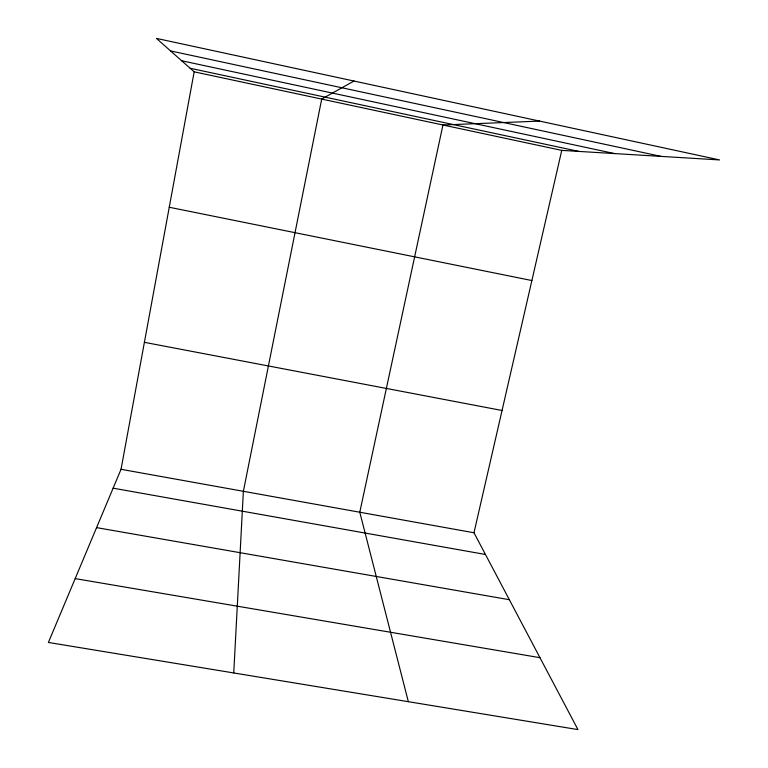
<?xml version="1.0" encoding="UTF-8"?>
<svg xmlns="http://www.w3.org/2000/svg" width="768" height="768" viewBox="0 0 768 768"><rect width="100%" height="100%" fill="white"/><g stroke="black" fill="none" stroke-linecap="round" stroke-linejoin="round"><path stroke-width="1.15" d="M233.741 672.95L243.379 491.299L321.706 99.082L353.952 81.024M561.754 150.384L473.981 532.762L577.958 729.6L48.394 642.451L121.037 469.306L194.17 71.827L156.422 38.4L719.606 159.936L561.754 150.384L194.17 71.827M539.626 121.094L442.944 124.992L359.789 512.227L408.336 701.683M75.178 578.602L539.971 657.686M96.566 527.626L509.347 599.712M113.117 488.17L485.462 554.486M121.037 469.306L473.981 532.762M144.394 342.326L502.051 410.486M169.248 207.254L531.878 280.541M170.573 50.928L661.066 156.394M181.67 60.758L614.602 153.581M190.157 68.266L578.813 151.411"/></g></svg>
